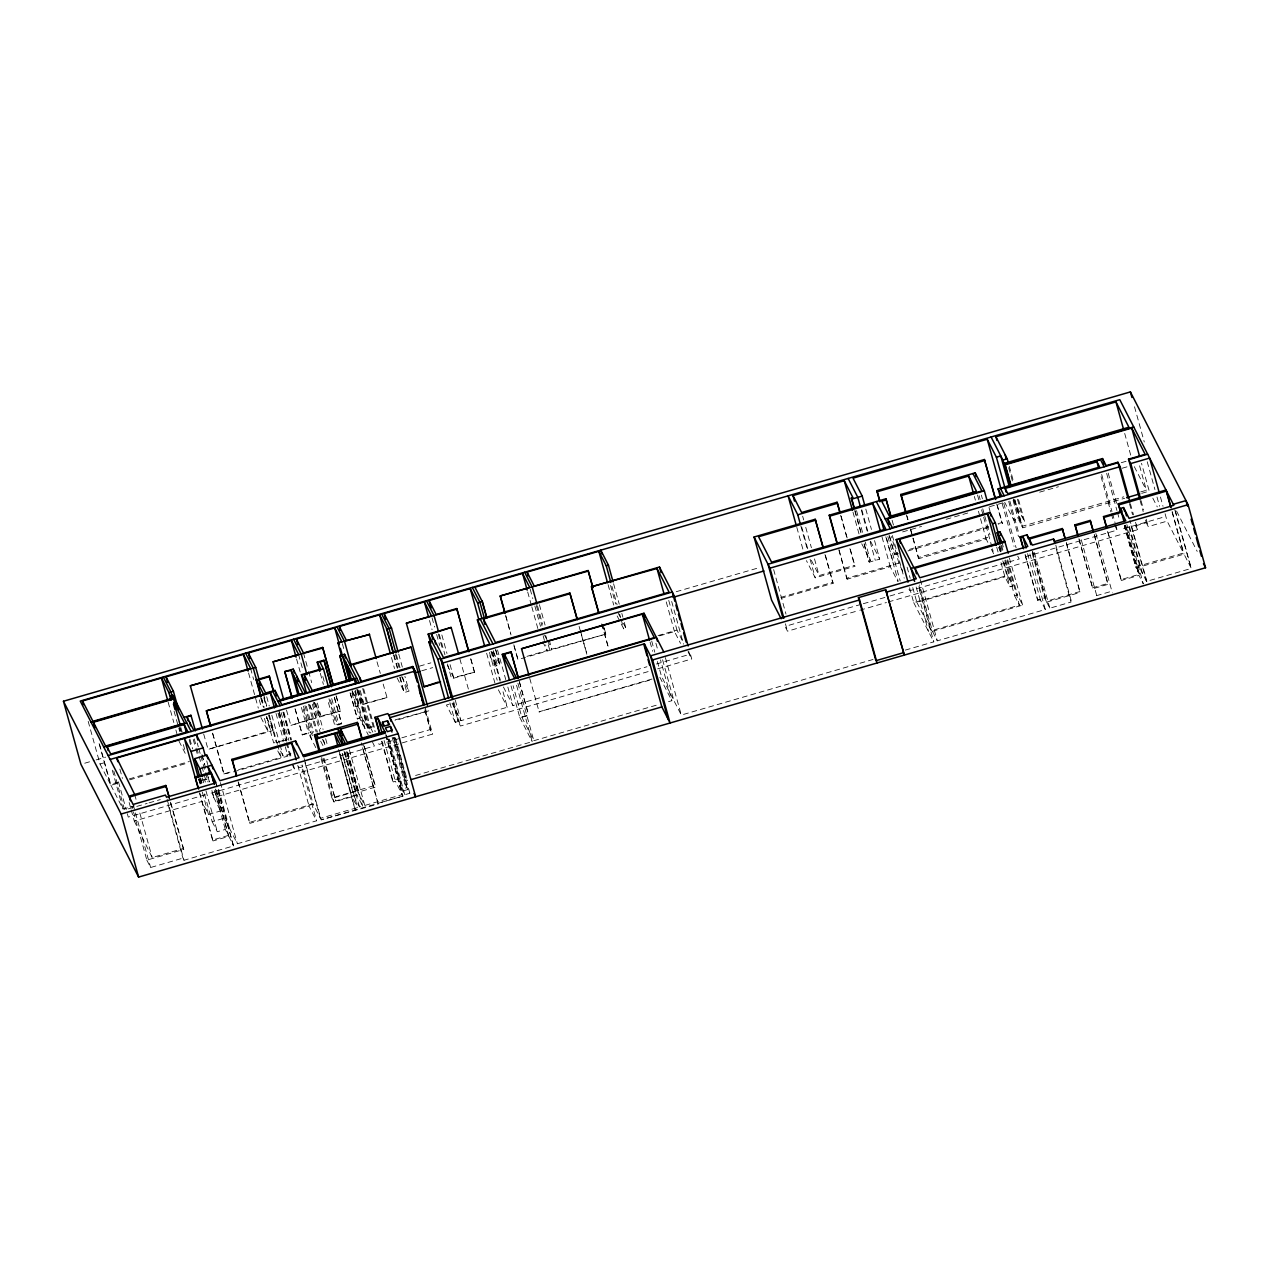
<?xml version="1.0" encoding="UTF-8"?>
<svg xmlns="http://www.w3.org/2000/svg" width="1269" height="1269" viewBox="0 0 1269 1269"><rect width="100%" height="100%" fill="white"/><g stroke="black" fill="none" stroke-linecap="round" stroke-linejoin="round"><path stroke-width="0.75" stroke-dasharray="5 3.75" d="M84.737 763.208L94.255 760.448M96.158 759.909L105.66 757.149M419.468 666.162L430.873 662.862M676.218 591.719L759.893 567.465M1121.257 462.693L1126.951 461.044M88.18 721.347L100.013 764.001L107.532 761.812M421.72 670.793L432.697 667.621M902.64 531.901L921.548 526.413M946.119 519.291L970.69 512.168M989.582 506.696L1002.811 502.857M1039.66 492.15L1058.425 486.725M1122.193 468.229L1127.824 466.595M264.444 718.413L268.045 731.388L208.084 749.408L273.216 730.532L269.107 715.684M313.84 702.122L320.962 716.049L340.441 711.037L290.855 725.408L316.06 717.477L308.922 703.534M355.225 690.082L359.333 704.914L355.78 706.595L387.013 697.538L383.175 684.07M400.195 677.123L404.097 692.588L409.015 691.161L404.906 676.314M447.418 665.368L453.667 677.598L474.543 672.158L451.59 678.82L447.481 663.973M493.308 652.06L500.018 664.766L495.132 666.193L488.533 653.281M526.905 656.374L547.193 650.489L545.654 644.922M547.256 640.417L551.761 649.205L605.868 634.088L527.317 656.85M514.072 646.064L517.942 659.579L525.445 657.405M621.271 624.047L623.761 628.901L625.934 628.266L623.365 618.986M811.319 560.327L819.124 575.571L854.529 565.308L855.036 566.291L815.237 577.823L806.434 560.628M864.157 544.48L868.789 561.168L870.407 560.692L865.268 542.149M889.125 535.232L894.264 553.776L898.04 552.681M909.381 549.398L988.662 526.413M998.1 523.669L1001.875 522.574L1002.383 523.574L998.608 524.668M868.789 561.168L869.297 562.151L879.687 559.137L874.547 540.594M894.264 553.776L894.772 554.775L898.547 553.681M907.985 550.936L989.17 527.396M1018.531 499.621L1024.717 521.876L1020.387 523.129L1018.261 518.973L1013.868 520.242L1004.699 502.302M100.013 764.001L110.435 784.369L117.954 782.196M129.232 778.928L189.382 761.479M99.585 744.491L110.911 785.289L118.445 783.116M129.739 779.832L188.129 762.907M268.616 714.955L276.341 742.777L286.984 739.684L273.676 742.92L266.474 716.969M295.011 708.689L302.212 734.656L310.715 732.181L312.475 735.639M350.054 692.731L357.255 718.698L361.998 717.318L367.407 727.898L374.815 725.741M1014.819 500.367L1022.021 526.334L1123.779 496.829M1140.736 491.912L1146.383 490.262L1139.181 464.311M302.212 734.656L308.605 733.419L315.87 747.806M357.255 718.698L359.825 718.587L368.296 735.021M780.816 597.382L832.702 582.344L833.162 583.248L781.767 598.143M838.999 550.46L846.709 578.267L901.799 562.294M910.539 529.712L918.248 557.535L990.454 536.597M1022.021 526.334L1022.782 527.809L1124.699 498.257M1141.688 493.34L1149.238 491.151L1141.513 463.328M846.709 578.267L847.169 579.187L890.251 566.688L897.849 581.535M918.248 557.535L918.819 558.63L986.172 539.087L987.901 542.482M658.072 635.563L676.98 630.09L683.785 643.415M659.563 635.864L674.473 631.55L680.533 643.399M311.508 739.288L302.847 707.721M363.093 724.948L353.892 691.542M395.198 719.84L428.89 710.799L395.024 720.618M449.274 704.152L446.45 704.977L455.634 722.949L458.458 722.14L453.319 703.581M360.269 690.622L370.548 727.708L374.307 726.629M280.592 751.105L283.161 756.102L292.457 753.405M201.406 780.419L208.465 778.373L204.547 780.245L206.26 783.592M212.51 733.117L223.836 773.916L231.212 771.79M238.604 769.648L281.052 757.339L277.959 746.204M223.836 773.916L231.656 772.393M233.528 771.838L287.857 756.086L284.256 743.111M110.911 785.289L123.077 809.099L134.355 805.831M128.359 808.861L147.156 803.42M149.028 802.865L160.306 799.597M789.064 625.236L861.397 604.266M863.301 603.711L888.046 596.541M889.95 595.986L903.258 592.131M1025.304 556.742L1117.117 530.109L1115.578 524.557M205.324 794.759L128.248 817.093L126.71 811.541M211.13 793.109L294.44 768.951L293.409 765.255M399.941 738.368L379.098 744.411L377.75 741.778M401.829 737.812L430.254 729.58L432.57 734.101L213.747 797.551L211.685 790.127M648.142 671.602L460.457 726.027L458.141 721.49L455.317 722.315L449.654 701.916M452.097 703.343L460.964 720.681L507.314 707.23L502.175 688.686M503.428 686.973L512.962 705.596L646.968 666.748M656.406 664.004L686.608 655.248M1123.636 528.697L1162.658 517.387M1135.628 525.81L1146.272 522.717L1145.241 519.005M657.612 668.858L691.748 658.96L689.686 651.536M785.495 627.314L787.494 631.201L857.892 610.786M859.795 610.246L886.428 602.521M888.332 601.966L1137.611 529.696L1135.549 522.273M1146.018 522.209L1148.255 526.603L1167.131 521.131L1183.469 553.062L1135.707 566.894L1124.397 526.096M131.183 809.923L134.276 821.043L201.834 801.453L208.497 814.46L220.6 810.954L214.953 790.555M909.587 587.753L913.712 602.601L1007.443 575.412L1012.852 585.977L1010.029 586.801L1004.937 576.872L1000.829 562.04M511.026 685.847L519.782 717.382L528.697 715.272L521.845 717.255L513.104 685.736M652.06 679.026L539.008 711.798L652.298 679.438M912.76 587.579L916.868 602.41L1004.937 576.872M204.483 793.871L212.193 821.693L224.296 818.188L237.382 843.758L316.552 820.805L301.118 765.159M1004.842 560.549L1014.613 595.78L1017.452 594.955L1022.655 605.123L932.429 631.296L919.565 584.93M321.136 758.973L331.939 797.915L374.831 785.479L375.64 787.066L358.001 792.173L346.691 751.375M381.652 741.429L392.454 780.372L405.35 776.628L406.159 778.214L394.849 737.416M212.193 821.693L217.316 831.734L225.295 829.418L228.372 835.446L212.558 840.03L199.709 793.664M238.08 781.625L249.39 822.423L313.062 803.975L320.391 818.331L357.541 807.56L342.614 753.786M334.223 797.789L355.383 791.65L356.97 794.759L335.809 800.898L323.421 758.846M308.637 805.323L313.094 804.038L302.26 765.033M521.845 717.255L533.837 740.715L658.484 704.581M668.557 701.646L671.84 700.71L660.514 659.896M249.39 822.423L249.882 823.375L309.081 806.196L316.552 820.805M392.454 780.372L393.263 781.942L395.42 781.323L402.225 794.6L364.79 805.45L358.001 792.173M415.566 775.486L532.203 741.667L516.261 684.181M1135.707 566.894L1136.263 567.957L1184.009 554.125L1191.305 568.401L1146.541 581.392L1141.021 570.622L1128.173 524.256M331.939 797.915L334.001 801.945L351.989 796.726L357.541 807.56M353.972 796.155L357.097 795.251L362.648 806.085L359.524 806.989L353.972 796.155L342.154 753.5M916.868 602.41L931.335 630.693L1019.404 605.154L1007.063 560.644M1025.193 555.394L1037.55 599.904L1044.546 597.873L1046.306 601.284L1079.745 591.592L1080.173 592.433L1046.719 602.125L1032.839 552.047M406.984 787.668L405.033 783.845L399.973 785.305L401.94 789.144L406.984 787.668L393.104 737.606M134.276 821.043L152.169 857.543L183.275 848.517L183.751 849.437L146.839 860.144L131.928 806.354M1037.55 599.904L1040.437 599.967L1045.307 609.517L937.299 640.829L932.429 631.296M1125.191 525.112L1138.055 571.478L1141.021 570.622M212.558 840.03L213.033 840.95L228.848 836.366L233.242 844.964L216.079 783.814M1092.419 587.912L1107.678 583.486L1108.107 584.327L1092.847 588.753L1079.047 539.706M1107.599 531.425L1120.971 579.632L1139.483 574.27L1125.603 524.192M1142.449 573.414L1129.077 525.192M1120.971 579.632L1121.399 580.472L1138.959 575.38L1143.306 583.899L1126.856 524.557M402.876 790.984L407.936 789.524L409.855 793.268L404.795 794.727L402.876 790.984L388.473 739.05M146.839 860.144L150.614 867.504L182.926 858.13L184.021 860.271L233.512 845.931L216.269 783.75M657.358 661.45L661.482 676.298L681.294 715.05L873.04 659.468M905.305 650.109L933.794 641.844L918.359 586.215M1046.719 602.125L1049.828 608.2L1071.02 602.061L1055.586 546.416M1146.129 580.282L1146.875 581.297L1129.902 520.084M362.522 747.711L377.94 803.356L402.987 796.091L321.152 819.822L378.289 804.038L361.316 742.841M1096.384 595.7L1111.549 591.306L1112.342 592.877M1176.569 511.074L1197.19 551.396M1152.807 498.146L1157.28 506.886M1134.312 466.659L1146.383 490.262M1135.358 525.303L1137.611 529.696M1114.436 524.874L1117.117 530.109M1138.055 571.478L1139.483 574.27M1013.408 499.764L1024.717 521.876M1017.754 556.139L1019.197 558.979L909.746 590.719L908.239 587.769M998.513 547.336L1001.844 553.855M991.359 549.239L993.96 554.315L992.406 548.747M1014.613 595.78L1019.404 605.154M902.687 571.066L899.229 564.308L891.52 536.486M913.712 602.601L933.794 641.844M870.518 541.213L879.687 559.137M861.746 543.751L870.407 560.692M688.052 651.743L691.748 658.96M659.832 677.249L671.84 700.71M618.241 613.213L619.954 616.56M623.38 623.253L625.934 628.266M617.146 615.957L620.446 622.429M544.56 635.15L546.368 638.656M542.735 641.749L547.193 650.489M519.782 717.382L532.203 741.667M498.416 689.844L507.314 707.23M401.591 676.631L409.015 691.161M397.102 677.884L404.303 691.97M387.013 697.538L363.997 703.66L356.795 689.575M352.211 690.986L359.333 704.914M370.548 727.708L372.991 732.499M372.547 742.27L374.45 745.998L299.278 767.793L297.374 764.065M322.405 739.192L325.673 745.585M320.676 741.159L323.294 746.267M292.425 765.017L294.44 768.951M266.617 717.635L273.216 730.532M260.906 717.461L268.045 731.388M277.768 750.931L281.052 757.339M213.747 797.551L220.6 810.954M233.052 845.011L233.512 845.931M178.961 741.112L185.591 754.072M198.487 779.277L201.136 784.48M1175.364 510.915L1191.305 568.401M1174.824 509.852L1190.766 567.338M1172.175 511.47L1184.009 554.125M1172.144 512.264L1183.469 553.062M1160.453 497.02L1163.023 506.299M1165.085 513.707L1167.131 521.131M1134.502 406.762L1144.273 441.993M1147.224 461.757L1154.933 489.564M1156.995 496.988L1159.565 506.268M1124.699 433.443L1130.869 455.698M1141.053 500.636L1143.623 509.916M1146.208 519.18L1148.255 526.603M1140.101 500.462L1143.179 511.597M1130.409 503.73L1133.503 514.849M1129.458 503.555L1132.535 514.675M1131.107 525.747L1146.541 581.392M1125.064 525.318L1138.959 575.38M1124.429 525.303L1136.263 567.957M1108.202 473.067L1116.958 504.586M1106.647 473.4L1116.926 510.487M1117.45 512.343L1119.496 519.767M1101.682 474.479L1111.977 511.566M1112.485 513.422L1115.054 522.701M1101.064 476.652L1110.835 511.899M1111.358 513.739L1113.405 521.162M1108.027 532.25L1121.399 580.472M1095.893 533.519L1111.834 591.021M1094.211 534.249L1108.107 584.327M1094.306 535.28L1107.678 583.486M1081.251 539.769L1097.193 597.271M1078.951 538.675L1092.847 588.753M1066.293 542.355L1080.173 592.433M1066.372 543.37L1079.745 591.592M1055.808 545.147L1071.75 602.632M1034.409 552.57L1049.828 608.2M1009.283 466.246L1013.392 481.078M1032.411 551.222L1046.306 601.284M1008.696 467.642L1012.805 482.474M1017.437 499.177L1022.576 517.72M1032.205 553.363L1044.546 597.873M1014.803 499.478L1022.782 527.809M1029.873 553.871L1045.307 609.517M1013.709 499.018L1020.387 523.129M1013.106 500.43L1018.261 518.973M1027.573 553.617L1040.437 599.967M1025.098 554.331L1037.947 600.697M1009.87 501.096L1019.134 534.487M1008.728 501.414L1018.499 536.66M1003.779 503.349L1016.12 547.843M1002.209 503.682L1014.042 546.336M997.244 505.03L1002.383 523.574M996.736 504.031L1001.875 522.574M1009.378 557.979L1022.655 605.123M1007.681 559.724L1017.452 594.955M1001.923 542.101L1003.985 549.525M1001.542 545.178L1003.081 550.746M1005.651 560.026L1012.852 585.977M1000.733 545.702L1002.272 551.269M988.995 507.489L990.026 511.201M999.798 546.431L1001.336 551.999M999.226 545.749L1000.765 551.301M1003.858 562.437L1007.443 575.412M999.226 547.859L1000.242 551.571M1002.827 560.835L1010.029 586.801M996.72 547.209L998.259 552.761M981.365 495.116L982.396 498.828M979.129 495.767L980.176 499.51M982.745 508.774L984.284 514.342M984.792 516.197L989.947 534.741M977.495 494.958L979.034 500.525M981.603 509.805L983.158 515.357M983.665 517.213L991.898 546.891M974.338 496.433L975.369 500.145M978.462 511.28L980.001 516.848M980.509 518.688L986.172 539.087M906.986 515.975L908.017 519.671M910.587 528.951L912.649 536.375M913.157 538.23L918.819 558.63M906.431 514.881L907.969 520.433M920.326 579.632L937.299 640.829M918.994 586.183L931.335 630.693M916.155 587.008L928.496 631.518M907.097 567.18L910.19 578.299M892.123 520.274L893.662 525.842M892.361 535.502L904.194 578.156M889.632 536.232L894.772 554.775M887.84 536.486L900.181 580.996M886.634 538.643L893.836 564.61M885.841 536.819L898.182 581.329M882.034 537.025L890.251 566.688M865.807 509.075L871.454 529.474M861.778 509.678L867.948 531.933M861.413 510.344L867.076 530.743M870.153 541.863L875.309 560.422M856.527 510.63L862.698 532.885M854.894 510.233L861.064 532.488M864.157 543.608L869.297 562.151M854.894 511.09L861.08 533.345M853.006 512.232L859.176 534.487M841.141 516.213L847.327 538.468M850.404 549.604L855.036 566.291M840.649 515.23L846.82 537.485M849.897 548.605L854.529 565.308M838.936 549.509L847.169 579.187M825.453 555.425L833.162 583.248M824.977 554.521L832.702 582.344M802.658 516.229L803.689 519.925M805.752 527.349L811.399 547.748M814.492 558.883L819.124 575.571M801.707 527.095L807.877 549.35M800.834 525.905L807.005 548.16M810.098 559.28L815.237 577.823M796.821 527.381L802.991 549.636M773.646 569.591L785.987 614.101M785.432 623.793L787.494 631.201M688.718 651.362L689.749 655.074M671.682 601.474L683.515 644.129M668.747 600.411L676.98 630.09M666.241 601.871L674.473 631.55M665.353 657.564L681.294 715.05M662.592 659.785L673.902 700.583M655.899 643.209L657.945 650.632M651.711 641.051L654.788 652.187M650.061 642.019L652.647 651.283M613.593 583.756L619.256 604.155M621.826 613.419L622.857 617.131M611.928 586.246L617.067 604.79M619.637 614.053L620.668 617.765M621.191 619.621L623.761 628.901M610.532 585.406L615.671 603.949M608.089 584.676L613.736 605.075M604.33 628.52L605.868 634.088M603.045 624.316L605.614 633.596M602.045 624.491L608.739 648.602M601.728 623.856L608.406 647.967M580.456 630.756L587.135 654.867M579.108 626.41L586.817 654.217M539.404 604.694L545.067 625.094M549.176 639.925L551.761 649.205M537.485 605.821L542.624 624.364M545.702 635.499L547.764 642.907M548.287 644.763L549.826 650.331M536.327 605.472L541.99 625.871M530.22 589.276L532.79 598.556M534.852 605.979L540.515 626.378M543.084 635.642L545.147 643.066M527.698 591.988L531.299 604.964M531.822 606.82L537.993 629.075M529.76 678.423L539.23 712.226M505.601 615.068L510.741 633.612M513.834 644.731L517.942 659.579M505.839 616.385L510.995 634.928M519.449 681.881L528.697 715.272M519.227 681.469L528.491 714.844M517.895 683.214L533.837 740.715M497.527 649.966L505.76 679.629M507.822 687.052L512.962 705.596M495.909 649.934L500.018 664.766M495.449 649.458L499.574 664.29M493.371 650.664L497.48 665.511M492.61 652.218L500.319 680.041M491.88 651.6L500.113 681.279M491.024 651.346L495.132 666.193M489.453 652.393L497.178 680.216M486.63 653.218L494.862 682.896M470.942 659.182L474.543 672.158M470.672 658.643L474.273 671.634M459.886 658.96L468.451 689.273M441.85 634.944L446.989 653.487M450.067 664.623L453.667 677.598M439.248 634.31L444.911 654.709M438.297 633.945L442.913 650.632M455.301 700.282L460.964 720.681M432.031 617.765L434.601 627.029M436.647 634.452L439.74 645.572M453.763 701.916L460.457 726.027M452.985 702.947L458.141 721.49M429.493 620.462L432.063 629.725M425.369 708.134L432.57 734.101M424.925 709.815L430.588 730.214M425.115 711.037L430.254 729.58M398.736 654.058L402.321 667.05M396.404 654.741L400.005 667.716M402.574 676.996L406.699 691.827M395.42 654.376L399.021 667.367M394.024 654.867L397.625 667.859M393.564 655.01L397.403 668.477M399.735 677.265L404.097 692.588M391.455 657.485L394.532 668.604M377.004 661.815L380.335 673.427M395.595 738.019L407.428 780.673M394.421 737.638L409.855 793.268M393.533 737.59L407.936 789.524M392.169 737.479L405.033 783.845M389.361 739.097L404.795 794.727M388.044 739.066L401.94 789.144M386.014 734.894L402.987 796.091M385.855 734.592L402.543 796.218L386.791 738.97M384.11 740.525L395.42 781.323M381.953 741.144L393.263 781.942M363.664 688.781L375.497 731.436M362.664 688.544L374.498 731.198M359.016 690.352L370.849 733.006M357.985 689.924L369.977 733.006M357.192 689.511L369.025 732.165M357.112 690.796L367.407 727.898M342.36 643.716L343.915 649.284M354.797 691.351L365.012 728.58M352.116 690.764L359.825 718.587M351.894 693.048L355.78 706.595M350.339 693.286L357.541 719.237M364.314 746.267L375.64 787.066M363.505 744.681L374.831 785.479M336.317 696.205L340.441 711.037M336.031 695.65L340.155 710.481M349.356 749.82L364.79 805.45M334.556 697.855L341.742 723.822L337.443 725.075L329.734 697.252M334.27 697.3L341.472 723.267L334.715 725.233L327.513 699.267M347.722 752.295L362.648 806.085M347.42 751.962L359.254 794.632M331.717 698.584L338.918 724.551M346.389 751.645L357.192 790.603M345.136 752.105L357.097 795.251M344.581 752.707L355.383 791.65M344.089 751.343L359.524 806.989M322.834 676.504L324.88 683.928M329.004 698.759L336.206 724.726M320.311 673.3L323.405 684.419M340.171 754.072L351.989 796.726M338.553 749.44L355.526 810.637M339.743 754.309L355.177 809.955M303.481 652.98L308.097 669.683M308.621 671.539L311.698 682.659M317.361 703.058L320.962 716.049M315.87 703.502L323.072 729.453M325.641 738.732L327.703 746.156M314.649 702.487L318.773 717.318M313.253 702.867L320.454 728.834M323.532 739.954L325.07 745.522M298.564 654.423L303.196 671.111M312.333 704.216L320.042 732.023M309.668 704.358L317.377 732.181M296.581 659.023L300.182 671.999M323.976 758.227L335.809 800.898M308.478 704.247L316.203 732.07M321.66 757.434L334.001 801.945M306.337 706.262L313.538 732.229M304.988 705.723L312.618 733.561M303.513 706.23L310.715 732.181M301.403 707.452L308.605 733.419M295.28 709.228L302.482 735.195M304.179 758.608L321.152 819.822M304.972 762.685L320.391 818.331M286.461 710.021L290.855 725.408M283.844 712.147L291.569 739.97M283.463 712.892L290.664 738.859M282.971 712.147L290.696 739.97M297.771 765.397L309.081 806.196M281.147 712.607L288.856 740.43M279.275 711.861L286.984 739.684M279.006 711.322L286.715 739.145M279.006 713.321L286.731 741.144M287.238 742.999L290.839 755.975M278.022 713.083L285.731 740.906M286.255 742.762L290.363 757.593M276.023 713.432L283.748 741.255M266.696 696.76L269.266 706.024M271.836 715.304L279.561 743.126M280.068 744.982L283.161 756.102M263.555 694.286L266.649 705.405M269.218 714.685L277.451 744.348M263.952 697.141L266.522 706.421M264 698.267L266.046 705.675M261.525 697.855L264.095 707.119M266.664 716.398L270.789 731.23M261.335 698.41L263.904 707.69M260.653 697.49L263.222 706.754M250.548 668.335L253.641 679.47M259.304 699.869L261.351 707.277M248.565 672.951L258.337 708.181M238.556 782.561L249.882 823.375M212.843 733.752L224.153 774.566M220.409 782.561L237.382 843.758M203.69 734.021L208.084 749.408M218.633 789.27L229.435 828.213M216.587 790.365L224.296 818.188M216 790L228.848 836.366M215.524 789.08L228.372 835.446M206.72 760.877L207.751 764.588M214.493 790.476L225.295 829.418M202.104 754.912L206.403 770.965M206.91 772.821L209.322 781.244M211.891 790.524L213.953 797.947M201.914 754.896L204.483 764.16M208.084 777.151L209.639 782.703M197.25 743.031L198.265 746.743M198.789 748.599L200.328 754.167M200.851 756.023L204.959 770.854M205.467 772.71L208.053 781.99M194.252 738.891L196.314 746.315M196.822 748.171L201.454 764.858M201.977 766.714L203.516 772.282M204.023 774.138L206.086 781.545M193.237 739.446L195.299 746.854M195.807 748.71L197.345 754.278M202.405 777.945L203.944 783.512M206.006 790.92L217.316 831.734M189.89 739.113L192.666 748.9M200.692 778.056L202.247 783.623M200.359 779.039L201.39 782.751M189.176 739.843L190.715 745.411M199.979 778.785L201.517 784.353M199.106 778.341L201.152 785.749M198.725 779.229L200.264 784.797M202.326 792.205L208.497 814.46M199.661 792.728L213.033 840.95M180.737 727.28L182.149 732.039M180.135 728.105L181.15 731.816M179.278 727.296L180.309 731.007M174.075 711.179L179.738 731.578M183.339 744.57L185.401 751.978M168.158 702.154L173.821 722.553M175.883 729.976L176.899 733.688M170.887 803.071L183.751 849.437M170.427 802.151L183.275 848.517M167.048 799.073L184.021 860.271M168.016 804.34L182.926 858.13M134.673 794.473L136.735 801.897M139.828 813.032L152.169 857.543M133.118 804.451L150.614 867.504M119.873 769.109L122.443 778.389M129.137 802.5L130.675 808.067M118.477 781.863L126.186 809.685M113.798 771.013L124.584 809.955M112.275 770.156L123.077 809.099M99.125 743.571L110.435 784.369"/><path stroke-width="1.5" d="M63.45 701.249L1130.393 391.915L1188.07 504.681L1205.55 567.751L138.607 877.085L80.93 764.319L63.45 701.249L121.126 814.032L138.607 877.085M83.548 704.644L82.517 700.948L161.48 678.043L168.936 692.636L170.998 700.06M249.85 658.532L248.312 652.98L291.442 640.48L298.564 654.423L273.089 661.815L283.653 699.457M340.33 630.233L339.299 626.521L379.621 614.831L386.823 628.916L392.993 651.171M385.649 619.145L384.095 613.577L424.354 601.903L431.508 615.909L406.366 623.19L424.116 686.783L440.597 681.992M431.095 607.978L429.033 600.554L470.228 588.61L477.652 603.124L481.76 617.971M504.808 612.673L500.192 595.986L529.712 587.42L522.558 573.445L474.923 587.246L482.077 601.236L486.709 617.924M528.11 575.793L527.079 572.097L598.825 551.285L606.265 565.847L610.897 582.534M167.556 682.405L166.017 676.837L243.426 654.407L250.548 668.335L190.318 685.799L202.437 729.009M297.898 644.62L296.359 639.068L334.73 627.933L341.853 641.86L337.998 642.971L341.599 655.962M794.505 501.128L792.966 495.576L844.266 480.697L852.927 497.638L851.293 498.114L853.878 507.378M1006.158 492.15L996.387 457.189L987.219 439.248L853.022 478.159L862.206 496.084L864.776 505.363M996.942 440.422L995.911 436.71L1115.959 401.908L1128.902 427.209L1004.525 463.264L1010.711 485.519M333.239 685.07L322.659 647.428L303.481 652.98L296.359 639.068M337.998 642.971L369.533 634.484L346.5 640.607L339.299 626.521M393.295 653.63L386.823 628.916M468.88 651.758L456.777 608.565L436.187 614.545L429.033 600.554M482.077 601.236L477.652 603.124M593.004 587.721L588.118 570.542L534.265 586.151L527.079 572.097M168.936 692.636L173.425 691.335L178.58 709.879M259.336 680.454L255.735 667.478L190.318 685.799M322.945 647.983L273.089 661.815M398.212 652.203L391.534 628.107L386.363 629.043M457.046 609.104L406.366 623.19M500.192 595.986L588.372 571.034M606.265 565.847L608.454 565.213L613.086 581.9M840.126 512.502L837.048 502.254L801.627 512.517L792.966 495.576M879.877 501.858L876.784 490.722L984.395 459.521L995.705 499.463M171.569 699.473L170.538 695.761L172.568 695.174L174.408 698.759L93.414 722.235L94.969 727.803M796.298 525.525L788.081 495.846L797.757 514.77L837.54 503.238M851.293 498.114L851.8 499.098L862.206 496.084M876.784 490.722L877.291 491.722L984.903 460.52M996.387 457.189L1000.765 455.92L1009.505 487.439M91.146 722.378L174.17 698.299L176.232 705.723M991.089 436.996L1002.907 460.076L1007.221 458.823L1008.252 462.535M180.087 724.631L173.916 702.376L175.947 701.773L191.159 731.499M260.827 696.554L256.195 679.867L269.234 676.091L273.612 691.462M291.918 697.569L284.716 671.602L293.218 669.128L305.401 693.128M319.804 671.444L317.234 662.164L323.976 660.213L331.463 686.735M346.976 681.596L339.775 655.645L344.502 654.265L359.111 682.817M260.399 685.276L258.844 679.724L269.504 676.631M284.716 671.602L291.109 670.365L302.736 693.271L279.862 699.917L274.976 690.352L265.665 693.048L258.844 679.724M324.261 660.768L319.962 662.021L323.484 668.922L328.623 687.465M339.775 655.645L342.344 655.518L354.099 678.392L355.653 683.943M781.149 618.796L771.552 600.063L754.072 537.009L815.206 519.275L823.391 548.018M836.937 543.037L829.212 515.214L885.905 498.78L891.092 516.562M905.4 511.169L900.768 494.482L975.195 472.861L984.363 490.802L986.933 500.065M1133.725 426.939L1005.032 464.248L1010.949 485.155M1139.578 498.606L1128.522 459.156L1145.161 454.334L1131.742 428.081L1005.286 464.755L1004.525 463.264M815.666 520.195L758.576 536.739L771.584 562.183L885.778 529.062L872.771 503.634L829.688 516.134L829.212 515.214M886.46 499.875L881.749 501.239L889.521 516.467L976.464 491.262L968.691 476.034L901.323 495.56L900.768 494.482M430.762 643.367L428.192 634.088L451.145 627.441L431.349 633.913L432.888 639.481M484.568 645.794L477.382 619.827L569.844 593.02L577.363 619.621M598.635 612.721L591.433 586.77L659.483 567.037L674.251 595.907L688.147 645.984M484.885 624.396L483.346 618.828L570.178 593.654M591.433 586.77L656.993 568.496L669.112 592.195L495.481 642.542L483.346 618.828M294.011 676.218L299.167 694.777M296.676 676.076L298.215 681.627M306.59 693.239L301.435 674.696L320.771 669.08L317.234 662.164M345.596 661.895L350.736 680.438M305.639 680.105L304.1 674.537L323.484 668.922M349.911 664.845L411.077 647.111L353.068 664.655L361.602 681.358L412.774 666.526L415.09 671.047L424.354 704.422M444.896 699.409L428.954 641.924L431.777 641.099M183.926 717.366L190.969 715.319L187.066 717.191L188.098 720.903M210.464 725.709L206.339 710.862L272.867 691.589L280.1 705.723M206.339 710.862L270.376 693.033L276.959 705.897L193.649 730.056L187.066 717.191M885.239 518.958L981.873 490.944L972.974 473.543M889.283 524.383L887.729 518.815L984.363 490.802M103.788 747.092L186.813 723.013M107.104 746.902L184.179 724.551L187.844 731.705L110.752 754.04L107.104 746.902L108.135 750.613M1000.146 496.258L998.1 488.851L1102.523 458.569L1106.156 465.644L1117.878 462.249L1120.13 466.643L1129.902 501.874M1096.955 461.821L1005.127 488.438L1007.808 493.673L1099.636 467.055L1096.955 461.821L1098.494 467.389M354.099 678.392L312.269 690.51L304.1 674.537M277.752 701.138L356.763 678.233M355.066 679.216L279.894 701.011L281.797 704.739L356.97 682.944L355.066 679.216L356.097 682.928M428.954 641.924L437.821 659.261L440.644 658.437L451.447 697.379M108.135 755.578L413.107 667.161L414.646 672.729M1118.132 462.741L768.015 564.261L782.925 618.035M1128.775 459.664L1147.652 454.191M110.117 759.465L415.09 671.047M428.192 634.088L442.96 662.973L674.251 595.907M754.072 537.009L769.997 568.147L1120.13 466.643M1128.522 459.156L1130.774 463.55L1149.651 458.077L1159.422 493.308M117.811 761.701L116.78 757.99L196.457 734.894M673.109 597.302L763.938 570.971M416.232 672.396L419.88 671.333M908.049 582.185L896.215 539.531L989.963 512.359L995.372 522.923L1000.511 541.466M509.488 680.279L502.286 654.328L511.01 651.79L518.418 678.185M528.935 675.124L521.527 648.745L643.986 613.244L663.814 651.996M900.419 543.069L899.388 539.357L987.456 513.818L992.532 523.748L998.195 544.147M505.379 657.913L504.364 654.201L511.217 652.218M504.364 654.201L516.356 677.662L654.344 637.641L642.352 614.196L521.527 648.745M198.234 788.477L184.354 738.399L191 751.407L203.119 747.901L205.181 755.325M438.217 682.087L424.116 686.783M992.532 523.748L995.372 522.923M199.328 775.327L194.696 758.64L206.815 755.134L219.902 780.705L299.056 757.752L291.6 743.142L232.386 760.305L231.91 759.37L295.566 740.922L303.672 756.768L385.49 733.038L377.94 718.27L375.783 718.888L374.974 717.318L387.87 713.575L398.165 733.704L415.645 796.758L414.011 793.537M1000.21 543.846L997.133 532.726L999.956 531.901L1005.159 542.069L914.933 568.226L916.472 573.794M1126.586 497.702L1139.8 493.879M319.074 751.549L314.458 734.862L357.335 722.426L362.252 738.844M194.696 758.64L199.836 768.665L211.939 765.159L212.97 768.871M316.742 734.735L337.887 728.596L339.489 731.705L318.329 737.828L316.742 734.735L317.758 738.447M358.144 724.012L340.504 729.12L341.535 732.832M388.679 715.161L656.422 637.53L657.437 641.242M1120.289 511.264L1118.227 503.841L1165.973 490.008L1170.605 506.696M1118.227 503.841L1118.766 504.903L1166.512 491.055L1171.144 507.759M314.458 734.862L316.52 738.891L341.758 731.563L342.789 735.274M644.351 643.843L661.847 706.912L670.064 722.997L652.583 659.943L644.351 643.843L389.932 717.619L390.963 721.315M1023.147 547.97L1020.054 536.85L1027.065 534.82L1032.347 545.147L1053.54 539.008L1054.777 541.435L1125.825 520.845L1121.463 512.327L1103.919 517.419L1103.491 516.578L1122.002 511.217L1120.575 508.425L1123.541 507.568L1129.045 518.339L1173.825 505.348L1119.781 399.687L80.248 701.075L128.883 796.155L165.795 785.463L169.348 797.503M382.492 722.251L387.537 720.792L389.504 724.615L384.444 726.074L382.492 722.251L383.524 725.963M213.462 781.656L210.892 772.377L195.077 776.961L198.63 789.017M1020.054 536.85L1022.941 536.914L1027.827 546.463L919.819 577.776L914.933 568.226M130.39 800.787L129.359 797.075L166.271 786.383M195.553 777.897L211.368 773.313L216.031 782.862L166.54 797.218L165.446 795.076L133.118 804.451L129.359 797.075M1028.81 538.23L1062.264 528.538L1065.262 538.643M1078.015 535.994L1074.922 524.858L1090.182 520.433L1093.18 530.553M1062.692 529.363L1029.238 539.071L1030.777 544.639M1074.922 524.858L1075.351 525.699L1090.61 521.273M390.44 726.455L385.395 727.93L387.315 731.674L392.359 730.214L390.44 726.455L391.978 732.023M302.91 755.277L340.044 744.506L334.508 733.672L337.586 744.808M384.729 731.547L347.309 742.397L339.711 727.534M303.323 756.086L385.157 732.356M1173.286 504.285L1185.976 500.605L1187.514 506.172M903.179 652.789L875.911 660.705L858.415 597.636L885.683 589.736L904.337 655.074L885.683 589.736M121.126 814.032L398.165 733.704M652.583 659.943L859.589 599.92L877.069 662.973M886.857 592.02L1188.07 504.681M411.219 779.563L661.847 706.912M1203.456 563.658L1205.55 567.751M1104.173 466.802L1100.556 459.711L1000.591 488.708L1004.207 495.782M995.911 436.71L1007.221 458.823M998.1 488.851L1001.717 495.925L892.25 527.65L887.729 518.815M997.133 532.726L1001.923 542.101M899.388 539.357L913.854 567.64M896.215 539.531L916.297 578.791L650.489 655.851L667.986 718.92M876.34 501.556L890.283 528.808M848.136 478.445L857.812 497.353L860.382 506.632M858.415 597.636L859.589 599.92M608.454 565.213L600.76 550.159L601.792 553.871M524.636 572.224L532.33 587.277L536.961 603.965M472.306 587.404L479.999 602.442L484.631 619.145M502.286 654.328L514.706 678.614M480.205 619.018L492.975 644.002M477.382 619.827L489.834 644.176L443.468 657.628L431.349 633.913M426.416 600.713L434.109 615.751L438.217 630.598M384.095 613.577L391.534 628.107M381.509 613.736L389.202 628.774L395.896 652.885M336.919 626.648L344.613 641.702L351.307 665.813M293.583 639.227L301.276 654.265L306.939 674.664M336.491 733.101L342.027 743.935L345.152 743.031L339.616 732.197L343.217 745.173M301.435 674.696L310.159 691.748M248.312 652.98L255.735 667.478M245.599 653.138L253.292 668.176L261.017 695.999M256.195 679.867L263.555 694.286M203.119 747.901L196.267 734.497L197.805 740.049M166.017 676.837L173.425 691.335M163.273 676.996L170.966 692.049L172.521 697.617M210.892 772.377L207.815 766.365L209.877 773.773M170.538 695.761L171.902 698.426L92.954 721.315L82.517 700.948M173.916 702.376L184.544 723.156L105.597 746.045L93.414 722.235M116.78 757.99L134.673 794.473M1191.115 519.148L1192.67 524.716M1193.685 528.427L1195.239 533.995M1196.255 537.691L1198.84 546.971M1199.855 550.683L1201.41 556.25M1130.393 391.915L1131.932 397.483M1131.742 428.081L1139.467 455.904M1115.959 401.908L1123.668 429.731M1130.774 463.55L1140.545 498.78M1117.878 462.249L1127.903 497.987M1124.968 510.36L1126.507 515.912M1123.541 507.568L1124.572 511.264M1120.575 508.425L1121.606 512.137M1121.463 512.327L1124.033 521.607M1118.766 504.903L1120.828 512.327M1102.523 458.569L1104.078 464.121M1103.919 517.419L1106.489 526.683M1103.491 516.578L1106.568 527.714M1090.182 520.433L1093.275 531.568M1075.351 525.699L1077.92 534.979M1062.264 528.538L1064.834 537.802M1053.54 539.008L1054.571 542.72M1005.096 454.667L1006.127 458.363M1027.065 534.82L1028.096 538.516M1002.907 460.076L1010.108 486.043M1022.941 536.914L1026.034 548.049M1020.466 537.644L1023.544 548.763M987.219 439.248L1001.098 489.326M984.395 459.521L995.197 498.463M1008.252 553.205L1004.762 541.276L911.015 568.464L914.616 581.44M999.956 531.901L1000.987 535.613M989.963 512.359L990.994 516.071M987.456 513.818L996.197 545.353M975.195 472.861L976.21 476.573M968.691 476.034L973.307 492.737M901.323 495.56L905.955 512.264M885.905 498.78L891.044 517.324M877.291 491.722L879.861 500.985M881.209 520.131L883.779 529.395M872.771 503.634L880.48 531.457M851.8 499.098L854.386 508.377M844.266 480.697L852.482 510.376M837.048 502.254L839.618 511.518M829.688 516.134L837.397 543.941M815.206 519.275L822.915 547.098M797.757 514.77L800.327 524.049M769.997 568.147L783.893 618.225M674.838 601.284L672.269 592.02L440.977 659.071L451.78 698.029M675.869 604.996L677.408 610.563M678.439 614.275L679.978 619.843M681.009 623.539L682.548 629.107M683.579 632.819L686.148 642.098M659.483 567.037L661.038 572.605M656.993 568.496L664.195 594.447M643.986 613.244L645.017 616.94M642.352 614.196L649.554 640.163M643.906 644.684L647 655.803M648.031 659.515L649.569 665.083M598.825 551.285L607.565 582.82M588.118 570.542L592.75 587.23M591.766 587.404L598.968 613.371M569.844 593.02L577.046 618.986M522.558 573.445L527.19 590.133M500.462 596.525L505.094 613.213M511.01 651.79L518.212 677.757M482.268 601.189L486.899 617.876M470.228 588.61L478.968 620.144M456.777 608.565L468.61 651.235M451.145 627.441L458.68 654.043M442.96 662.973L452.732 698.204M424.354 601.903L428.462 616.75M434.601 640.29L435.632 644.002M437.821 659.261L448.623 698.204M411.077 647.111L427.352 705.231M415.677 676.425L417.215 681.992M418.247 685.704L422.355 700.536M412.774 666.526L415.867 677.646M419.452 690.637L421.007 696.189M422.038 699.901L423.576 705.469M379.621 614.831L390.424 653.773M369.279 633.992L376.211 658.595M387.537 720.792L388.568 724.504M377.94 718.27L382.048 733.101M375.783 718.888L379.891 733.736M374.974 717.318L379.605 734.005M359.587 677.408L360.618 681.12M344.502 654.265L345.533 657.976M347.532 665.527L351.64 680.374M334.73 627.933L339.362 644.62M340.393 648.332L341.932 653.9M342.344 655.518L349.546 681.485M340.06 656.184L346.738 680.295M357.335 722.426L361.966 739.113M322.659 647.428L332.954 684.514M323.976 660.213L331.177 686.18M337.887 728.596L339.949 736.02M291.442 640.48L296.058 657.168M316.52 738.891L319.598 750.011M293.218 669.128L294.249 672.84M291.109 670.365L297.803 694.476M284.986 672.142L292.187 698.109M295.566 740.922L296.629 744.697M291.6 743.142L296.216 759.845M274.976 690.352L276.515 695.92M269.234 676.091L273.343 690.923M274.929 701.947L275.96 705.659M270.376 693.033L274.485 707.864M243.426 654.407L248.058 671.095M232.386 760.305L236.51 775.153M231.91 759.37L236.542 776.057M206.673 711.497L210.781 726.344M206.815 755.134L207.846 758.83M211.368 773.313L214.445 784.432M190.969 715.319L195.41 730.801M189.62 722.204L190.651 725.916M199.836 768.665L201.898 776.089M184.179 724.551L186.242 731.975M191 751.407L198.202 777.374M175.947 701.773L177.501 707.341M172.568 695.174L174.123 700.742M173.441 703.994L174.979 709.561M161.48 678.043L167.651 700.298M165.795 785.463L169.396 798.439"/></g></svg>
